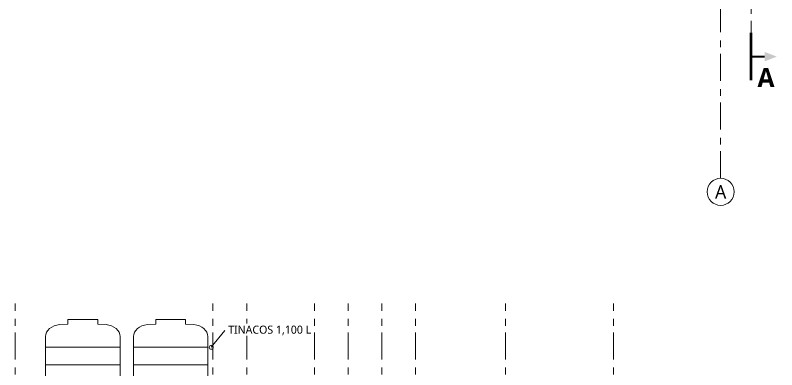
# Model space of a CAD drawing. Header units: metres. Extents: x 28.9 to 123.7, y -14.9 to 30.2.
# Drawn here: x 81.5 to 92.77, y -5.63 to -0.39 of the extents above; entities that cross this region are included whole.
import ezdxf
from ezdxf.enums import TextEntityAlignment as Align

# ---------------------------------------------------------------- set-up
doc = ezdxf.new("R2010")
doc.units = ezdxf.units.M
doc.linetypes.add('EJE', pattern=[0.6, 0.4, -0.08, 0, -0.12])
doc.linetypes.add('PHANTOM', pattern=[6.35, 3.175, -0.635, 0.635, -0.635, 0.635, -0.635])
for name, color, linetype, lineweight in [('002_EjesVerticales', 8, 'EJE', 9), ('007_Textos', 7, 'Continuous', 18), ('017_LineaDeCorte', 1, 'Continuous', 30), ('021_Muebles_Corte', 8, 'Continuous', 13)]:
    doc.layers.add(name, color=color, linetype=linetype, lineweight=lineweight)
doc.styles.add('OpenSans', font='OpenSans-Regular.ttf')
doc.styles.add('OpenSans-SemiBold', font='OpenSans-SemiBold.ttf')

# ---------------------------------------------------------------- blocks, each defined once
blk = doc.blocks.new('EJE')
at = {"color": 0, "linetype": 'Continuous'}
blk.add_circle((0, 0), 0.2, dxfattribs=at)
at = {"color": 0, "style": 'OpenSans'}
blk.add_attdef('EJE', text='', height=0.2, dxfattribs=at).set_placement((0, 0), align=Align.MIDDLE_CENTER)

msp = doc.modelspace()

# ---------------------------------------------------------------- hatches: boundary and pattern name
at = {"layer": '017_LineaDeCorte'}
msp.add_hatch(color=256, dxfattribs=at).paths.add_polyline_path([(92.765, -1), (92.585, -0.93), (92.585, -1.07)])

# ---------------------------------------------------------------- linework, layer by layer
at = {"layer": '002_EjesVerticales'}
for p, q in [((91.935, -2.8), (91.935, 26.921)), ((81.5, -13.4), (81.5, -4.65)), ((84.425, -13.4), (84.425, -4.65)), ((84.927, -13.4), (84.927, -4.65)), ((85.926, -13.4), (85.926, -4.65)), ((86.425, -13.4), (86.425, -4.65)), ((86.922, -13.4), (86.922, -4.65)), ((87.423, -13.4), (87.423, -4.65)), ((88.75, -13.4), (88.75, -4.65)), ((90.35, -13.4), (90.35, -4.65))]:
    msp.add_line(p, q, dxfattribs=at)
at = {"layer": '007_Textos'}
msp.add_lwpolyline([(84.4, -5.3), (84.6, -5.05)], dxfattribs=at)
msp.add_circle((84.4, -5.3), 0.03, dxfattribs=at)
at = {"layer": '017_LineaDeCorte', "linetype": 'PHANTOM', "lineweight": 18, "ltscale": 0.06}
msp.add_line((92.385, -1.35), (92.385, 25.05), dxfattribs=at)
at = {"layer": '017_LineaDeCorte', "lineweight": 50}
msp.add_line((92.385, -1.35), (92.385, -0.65), dxfattribs=at)
at = {"layer": '017_LineaDeCorte', "lineweight": 35}
msp.add_line((92.385, -1), (92.585, -1), dxfattribs=at)
at = {"layer": '021_Muebles_Corte'}
for p, q in [((81.95, -5.3), (83.05, -5.3)), ((83.25, -5.3), (84.35, -5.3)), ((81.95, -5.56), (83.05, -5.56)), ((83.25, -5.56), (84.35, -5.56))]:
    msp.add_line(p, q, dxfattribs=at)
for points in [[(81.95, -6.2), (81.95, -5.14), (81.954, -5.109), (81.965, -5.078), (81.983, -5.05), (82.008, -5.024), (82.039, -5.002), (82.075, -4.984), (82.114, -4.971), (82.157, -4.963), (82.28, -4.96), (82.28, -4.89), (82.72, -4.89), (82.72, -4.96), (82.843, -4.963), (82.886, -4.971), (82.925, -4.984), (82.961, -5.002), (82.992, -5.024), (83.017, -5.05), (83.035, -5.078), (83.046, -5.109), (83.05, -5.14), (83.05, -6.2)], [(83.25, -6.2), (83.25, -5.14), (83.254, -5.109), (83.265, -5.078), (83.283, -5.05), (83.308, -5.024), (83.339, -5.002), (83.375, -4.984), (83.414, -4.971), (83.457, -4.963), (83.58, -4.96), (83.58, -4.89), (84.02, -4.89), (84.02, -4.96), (84.143, -4.963), (84.186, -4.971), (84.225, -4.984), (84.261, -5.002), (84.292, -5.024), (84.317, -5.05), (84.335, -5.078), (84.346, -5.109), (84.35, -5.14), (84.35, -6.2)]]:
    msp.add_lwpolyline(points, dxfattribs=at)

# ---------------------------------------------------------------- block references
at = {"layer": '002_EjesVerticales'}
msp.add_blockref('EJE', (91.935, -3), dxfattribs=at).add_auto_attribs({'EJE': 'A'})

# ---------------------------------------------------------------- texts
at = {"layer": '007_Textos', "insert": (92.605, -1.31), "char_height": 0.28, "attachment_point": 5, "style": 'OpenSans-SemiBold'}
msp.add_mtext('A', dxfattribs=at)

# ---------------------------------------------------------------- next in the draw order: texts
at = {"layer": '007_Textos', "insert": (84.65, -5.05), "char_height": 0.12, "attachment_point": 4, "style": 'OpenSans', "bg_fill": 3, "box_fill_scale": 1.25, "bg_fill_color": 0, "bg_fill_transparency": 0}
msp.add_mtext('TINACOS 1,100 L', dxfattribs=at)

doc.saveas('drawing.dxf')
